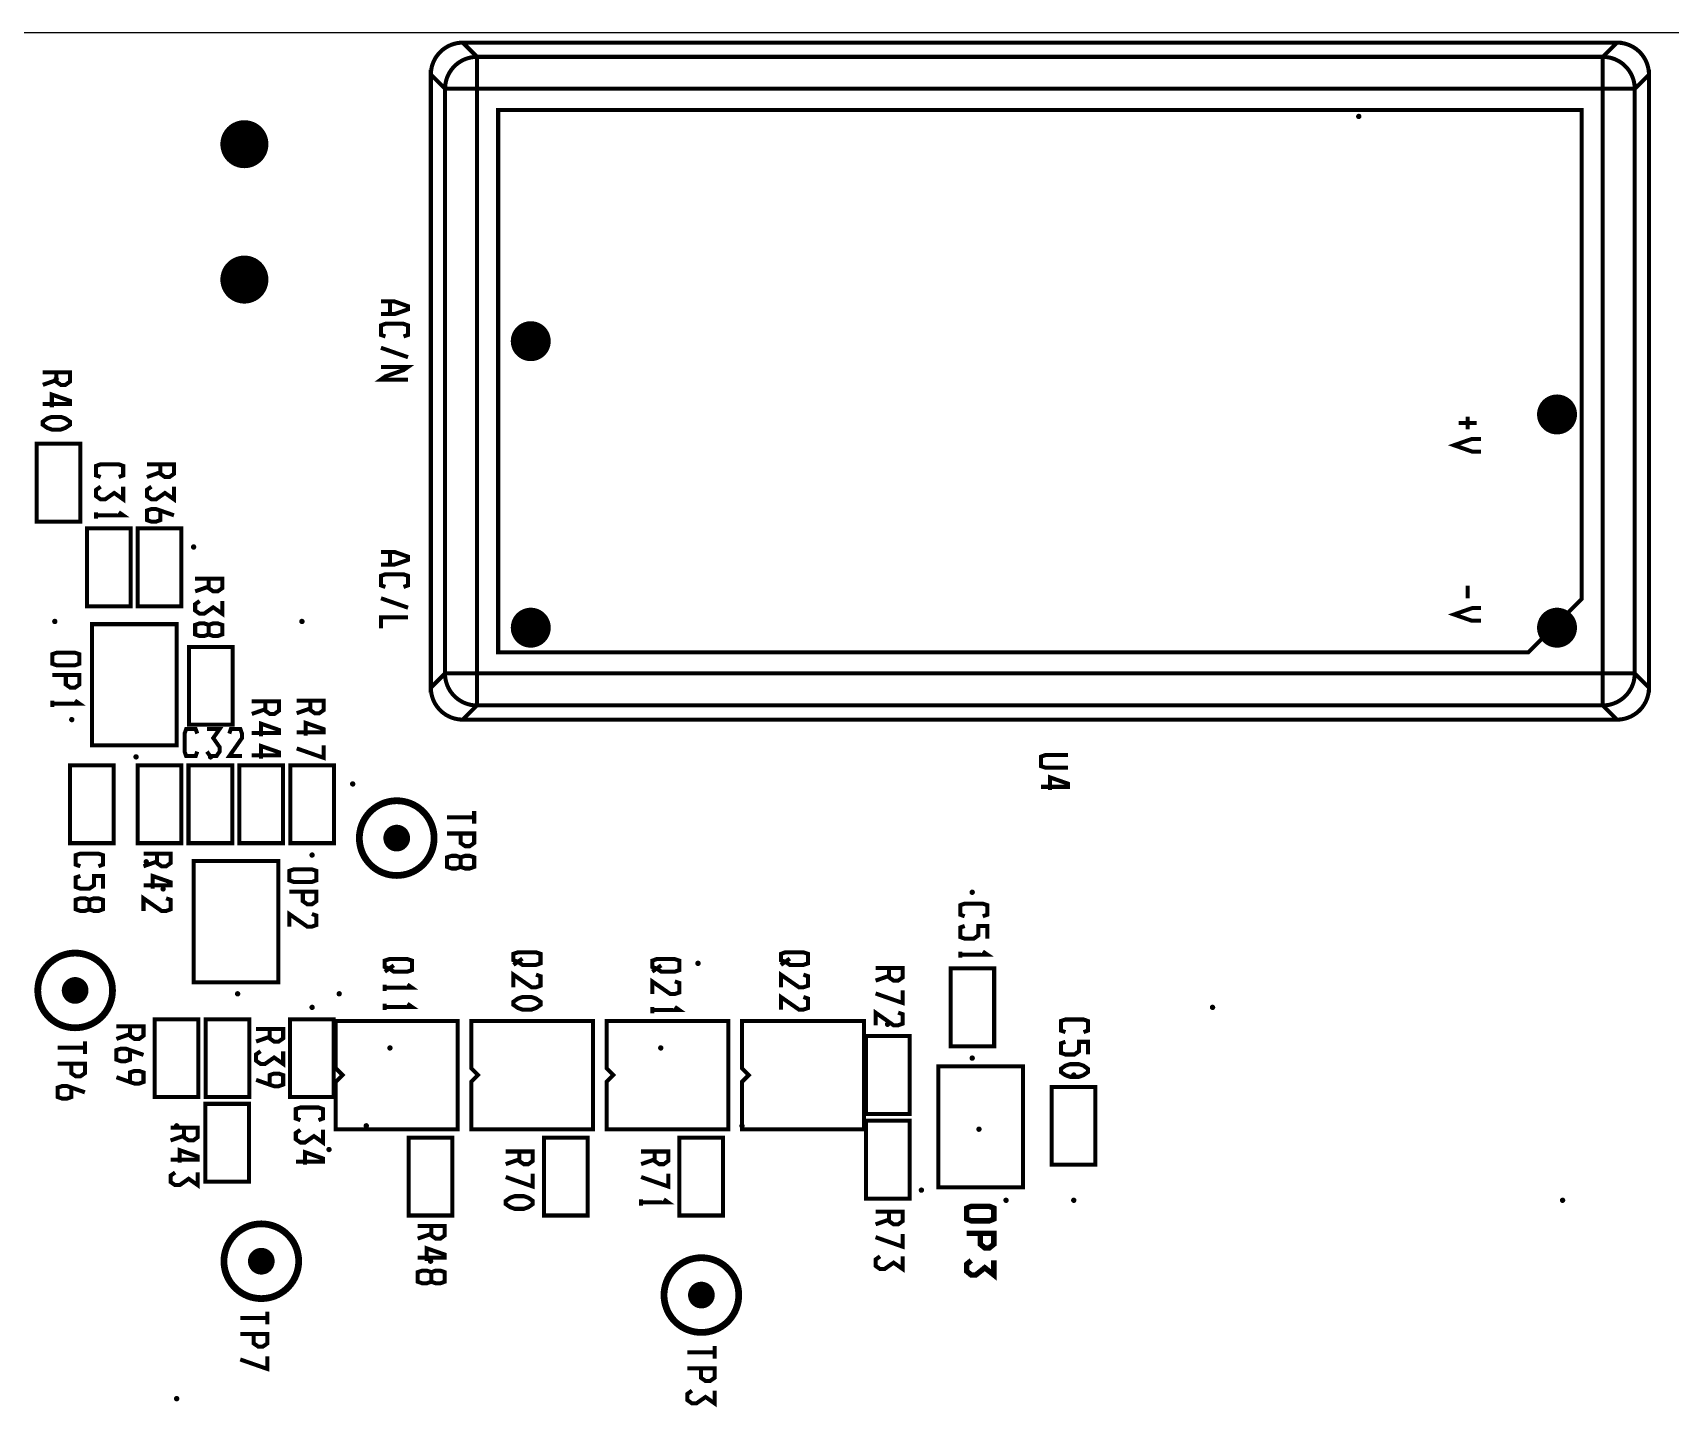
# Model space of a CAD drawing. Extents: x -16 to 352, y -5 to 215.
# Drawn here: x 44.8 to 106.2, y 163.4 to 215 of the extents above; entities that cross this region are included whole.
import ezdxf

# ---------------------------------------------------------------- set-up
doc = ezdxf.new("R2010")
doc.units = 0
doc.header["$MEASUREMENT"] = 0
doc.layers.get('0').update_dxf_attribs({"linetype": 'CONTINUOUS'})
for name, color, linetype in [('25-334-0_DRD', 7, 'CONTINUOUS'), ('25-334-0_SST', 12, 'CONTINUOUS'), ('THRUHOLE_TAP', 15, 'CONTINUOUS')]:
    doc.layers.add(name, color=color, linetype=linetype)

# ---------------------------------------------------------------- blocks, each defined once
blk = doc.blocks.new('ROUND_70')
at = {"const_width": 0.0762}
blk.add_lwpolyline([(-0.0381, 0, 1), (0.0381, 0, 1)], format="xyb", close=True, dxfattribs=at)
blk = doc.blocks.new('ROUND_75')
at = {"const_width": 0.10033}
blk.add_lwpolyline([(-0.050164, 0, 1), (0.050164, 0, 1)], format="xyb", close=True, dxfattribs=at)
blk = doc.blocks.new('ROUND_3')
at = {"const_width": 0.50038}
blk.add_lwpolyline([(-0.25019, 0, 1), (0.25019, 0, 1)], format="xyb", close=True, dxfattribs=at)
blk = doc.blocks.new('ROUND_72')
at = {"const_width": 0.7493}
blk.add_lwpolyline([(-0.37465, 0, 1), (0.37465, 0, 1)], format="xyb", close=True, dxfattribs=at)
blk = doc.blocks.new('ROUND_39')
at = {"const_width": 0.90043}
blk.add_lwpolyline([(-0.450214, 0, 1), (0.450214, 0, 1)], format="xyb", close=True, dxfattribs=at)

msp = doc.modelspace()

# ---------------------------------------------------------------- linework, layer by layer
at = {"layer": '25-334-0_DRD'}
msp.add_line((155.001, 215.001), (-4.999, 215.001), dxfattribs=at)
at = {"layer": '25-334-0_SST'}
for points, const_width in [([(60.899, 214.63, 0.414214), (59.7, 213.431)], 0.152), ([(105.4, 213.431, 0.414214), (104.201, 214.63)], 0.152), ([(61.432, 214.097, 0.414214), (60.234, 212.898)], 0.152), ([(104.866, 212.898, 0.414214), (103.668, 214.097)], 0.152), ([(59.7, 190.429, 0.414214), (60.899, 189.23)], 0.152), ([(60.231, 190.962, 0.414214), (61.432, 189.761)], 0.152), ([(103.668, 189.763, 0.414214), (104.866, 190.962)], 0.152), ([(104.201, 189.23, 0.414214), (105.4, 190.429)], 0.152), ([(58.42, 186.187, 0.414214), (57.018, 184.785)], 0.254), ([(59.822, 184.785, 0.414214), (58.42, 186.187)], 0.254), ([(57.018, 184.785, 0.414214), (58.42, 183.383)], 0.254), ([(58.42, 183.383, 0.414214), (59.822, 184.785)], 0.254), ([(46.355, 180.472, 0.414214), (44.953, 179.07)], 0.254), ([(47.757, 179.07, 0.414214), (46.355, 180.472)], 0.254), ([(44.953, 179.07, 0.414214), (46.355, 177.668)], 0.254), ([(46.355, 177.668, 0.414214), (47.757, 179.07)], 0.254), ([(53.34, 170.312, 0.414214), (51.938, 168.91)], 0.254), ([(54.742, 168.91, 0.414214), (53.34, 170.312)], 0.254), ([(51.938, 168.91, 0.414214), (53.34, 167.508)], 0.254), ([(53.34, 167.508, 0.414214), (54.742, 168.91)], 0.254), ([(69.85, 169.042, 0.414214), (68.448, 167.64)], 0.254), ([(71.252, 167.64, 0.414214), (69.85, 169.042)], 0.254), ([(68.448, 167.64, 0.414214), (69.85, 166.238)], 0.254), ([(69.85, 166.238, 0.414214), (71.252, 167.64)], 0.254)]:
    msp.add_lwpolyline(points, format="xyb", dxfattribs=dict(at, const_width=const_width))
for points, const_width in [([(60.231, 212.898), (61.432, 212.898), (61.432, 214.097), (60.899, 214.63)], 0.152), ([(60.899, 214.63), (104.201, 214.63), (103.668, 214.097)], 0.152), ([(104.866, 212.898), (103.668, 212.898), (61.432, 212.898), (61.432, 190.962), (103.668, 190.962), (103.668, 212.898), (103.668, 214.097), (61.432, 214.097)], 0.152), ([(59.7, 190.429), (59.7, 213.431), (60.231, 212.898), (60.231, 190.962), (59.7, 190.429)], 0.152), ([(105.4, 190.429), (104.866, 190.962), (104.866, 212.898), (105.4, 213.431), (105.4, 190.429)], 0.152), ([(62.225, 191.755), (100.876, 191.755), (102.875, 193.754), (102.875, 212.105), (62.225, 212.105), (62.225, 191.755)], 0.152), ([(57.828, 204.445), (58.336, 204.445), (58.844, 204.622), (58.844, 204.742), (58.336, 204.92), (57.828, 204.92)], 0.152), ([(58.166, 204.445), (58.166, 204.92)], 0.152), ([(57.996, 203.606), (57.828, 203.665), (57.828, 204.02), (57.996, 204.081), (58.674, 204.081), (58.844, 204.02), (58.844, 203.665), (58.674, 203.606)], 0.152), ([(58.844, 202.827), (57.828, 203.182)], 0.152), ([(45.651, 202.265), (45.651, 201.91), (45.819, 201.79), (45.989, 201.79), (46.159, 201.91), (46.159, 202.265), (45.143, 202.265)], 0.152), ([(58.844, 201.988), (57.828, 201.988), (57.996, 202.108), (58.674, 202.344), (58.844, 202.463), (57.828, 202.463)], 0.152), ([(45.651, 201.968), (45.143, 201.79)], 0.152), ([(45.481, 200.952), (45.481, 201.427), (46.159, 201.191), (46.159, 201.071), (45.143, 201.071)], 0.152), ([(45.143, 200.411), (45.311, 200.53), (45.481, 200.589), (45.819, 200.589), (45.989, 200.53), (46.159, 200.411), (46.159, 200.292), (45.989, 200.175), (45.819, 200.114), (45.481, 200.114), (45.311, 200.175), (45.143, 200.292), (45.143, 200.411)], 0.152), ([(98.933, 200.363), (98.255, 200.363)], 0.152), ([(98.595, 200.127), (98.595, 200.602)], 0.152), ([(99.103, 199.288), (98.763, 199.288), (98.087, 199.525), (98.763, 199.763), (99.103, 199.763)], 0.152), ([(46.545, 196.66), (46.545, 199.581), (44.907, 199.581), (44.907, 196.66), (46.545, 196.66)], 0.152), ([(47.313, 198.333), (47.142, 198.394), (47.142, 198.75), (47.313, 198.808), (47.991, 198.808), (48.158, 198.75), (48.158, 198.394), (47.991, 198.333)], 0.152), ([(49.555, 198.808), (49.555, 198.453), (49.726, 198.333), (49.896, 198.333), (50.063, 198.453), (50.063, 198.808), (49.047, 198.808)], 0.152), ([(49.555, 198.511), (49.047, 198.333)], 0.152), ([(47.313, 197.97), (47.142, 197.851), (47.142, 197.615), (47.313, 197.495), (47.483, 197.495), (47.821, 197.734), (48.158, 197.495), (48.158, 197.97)], 0.152), ([(49.218, 197.97), (49.047, 197.851), (49.047, 197.615), (49.218, 197.495), (49.388, 197.495), (49.726, 197.734), (50.063, 197.495), (50.063, 197.97)], 0.152), ([(49.555, 197.074), (49.555, 196.718), (49.388, 196.657), (49.218, 196.657), (49.047, 196.718), (49.047, 197.074), (49.218, 197.132), (49.388, 197.132), (50.063, 196.896)], 0.152), ([(47.142, 196.776), (47.142, 197.013)], 0.152), ([(47.142, 196.896), (48.158, 196.896), (47.991, 197.013)], 0.152), ([(46.8, 196.405), (46.8, 193.484), (48.438, 193.484), (48.438, 196.405), (46.8, 196.405)], 0.152), ([(48.705, 196.405), (48.705, 193.484), (50.343, 193.484), (50.343, 196.405), (48.705, 196.405)], 0.152), ([(57.828, 195.047), (58.336, 195.047), (58.844, 195.224), (58.844, 195.344), (58.336, 195.522), (57.828, 195.522)], 0.152), ([(58.166, 195.047), (58.166, 195.522)], 0.152), ([(57.996, 194.208), (57.828, 194.267), (57.828, 194.622), (57.996, 194.683), (58.674, 194.683), (58.844, 194.622), (58.844, 194.267), (58.674, 194.208)], 0.152), ([(51.366, 194.518), (51.366, 194.163), (51.534, 194.043), (51.704, 194.043), (51.874, 194.163), (51.874, 194.518), (50.858, 194.518)], 0.152), ([(51.366, 194.221), (50.858, 194.043)], 0.152), ([(98.595, 193.777), (98.595, 194.252)], 0.152), ([(51.026, 193.68), (50.858, 193.561), (50.858, 193.324), (51.026, 193.205), (51.196, 193.205), (51.534, 193.444), (51.874, 193.205), (51.874, 193.68)], 0.152), ([(58.844, 193.429), (57.828, 193.784)], 0.152), ([(51.366, 192.428), (51.534, 192.367), (51.704, 192.367), (51.874, 192.428), (51.874, 192.783), (51.704, 192.842), (51.534, 192.842), (51.366, 192.783), (51.366, 192.428), (51.196, 192.367), (51.026, 192.367), (50.858, 192.428), (50.858, 192.783), (51.026, 192.842), (51.196, 192.842), (51.366, 192.783)], 0.152), ([(57.828, 192.651), (57.828, 193.065), (58.844, 193.065)], 0.152), ([(99.103, 192.938), (98.763, 192.938), (98.087, 193.175), (98.763, 193.413), (99.103, 193.413)], 0.152), ([(46.99, 192.583), (46.99, 192.811), (50.165, 192.811), (50.165, 188.265), (46.99, 188.265), (46.99, 192.583)], 0.152), ([(45.499, 191.684), (45.669, 191.742), (46.347, 191.742), (46.515, 191.684), (46.515, 191.328), (46.347, 191.267), (45.669, 191.267), (45.499, 191.328), (45.499, 191.684)], 0.152), ([(52.261, 189.04), (52.261, 191.96), (50.622, 191.96), (50.622, 189.04), (52.261, 189.04)], 0.152), ([(46.007, 190.904), (46.007, 190.548), (46.177, 190.429), (46.347, 190.429), (46.515, 190.548), (46.515, 190.904), (45.499, 190.904)], 0.152), ([(60.899, 189.23), (61.432, 189.763), (61.432, 190.962), (60.231, 190.962)], 0.152), ([(104.866, 190.962), (103.668, 190.962), (103.668, 189.763), (104.201, 189.23)], 0.152), ([(45.499, 189.71), (45.499, 189.946)], 0.152), ([(45.499, 189.829), (46.515, 189.829), (46.347, 189.946)], 0.152), ([(53.492, 189.918), (53.492, 189.563), (53.663, 189.443), (53.833, 189.443), (54, 189.563), (54, 189.918), (52.984, 189.918)], 0.152), ([(55.176, 189.946), (55.176, 189.591), (55.344, 189.471), (55.514, 189.471), (55.684, 189.591), (55.684, 189.946), (54.668, 189.946)], 0.152), ([(61.432, 189.763), (103.668, 189.763)], 0.152), ([(53.492, 189.621), (52.984, 189.443)], 0.152), ([(55.176, 189.649), (54.668, 189.471)], 0.152), ([(104.201, 189.23), (60.899, 189.23)], 0.152), ([(50.937, 188.031), (50.876, 187.861), (50.521, 187.861), (50.462, 188.031), (50.462, 188.707), (50.521, 188.877), (50.876, 188.877), (50.937, 188.707)], 0.152), ([(51.3, 188.031), (51.42, 187.861), (51.656, 187.861), (51.775, 188.031), (51.775, 188.199), (51.537, 188.539), (51.775, 188.877), (51.3, 188.877)], 0.152), ([(52.614, 187.861), (52.139, 187.861), (52.614, 188.539), (52.614, 188.707), (52.553, 188.877), (52.197, 188.877), (52.139, 188.707)], 0.152), ([(53.325, 188.605), (53.325, 189.08), (54, 188.844), (54, 188.725), (52.984, 188.725)], 0.152), ([(55.006, 188.633), (55.006, 189.108), (55.684, 188.872), (55.684, 188.752), (54.668, 188.752)], 0.152), ([(53.325, 187.767), (53.325, 188.242), (54, 188.006), (54, 187.886), (52.984, 187.886)], 0.152), ([(54.668, 188.15), (55.684, 187.795), (55.684, 188.27)], 0.152), ([(46.164, 187.516), (46.164, 184.595), (47.803, 184.595), (47.803, 187.516), (46.164, 187.516)], 0.152), ([(48.705, 187.516), (48.705, 184.595), (50.343, 184.595), (50.343, 187.516), (48.705, 187.516)], 0.152), ([(50.609, 187.516), (50.609, 184.595), (52.248, 184.595), (52.248, 187.516), (50.609, 187.516)], 0.152), ([(52.514, 187.516), (52.514, 184.595), (54.153, 184.595), (54.153, 187.516), (52.514, 187.516)], 0.152), ([(56.071, 184.595), (56.071, 187.516), (54.432, 187.516), (54.432, 184.595), (56.071, 184.595)], 0.152), ([(83.609, 187.427), (82.761, 187.427), (82.593, 187.485), (82.593, 187.841), (82.761, 187.902), (83.609, 187.902)], 0.152), ([(82.931, 186.588), (82.931, 187.063), (83.609, 186.825), (83.609, 186.708), (82.593, 186.708)], 0.152), ([(60.31, 185.56), (61.326, 185.56)], 0.152), ([(61.326, 185.321), (61.326, 185.796)], 0.152), ([(60.818, 184.958), (60.818, 184.602), (60.988, 184.483), (61.158, 184.483), (61.326, 184.602), (61.326, 184.958), (60.31, 184.958)], 0.152), ([(46.551, 183.728), (46.38, 183.789), (46.38, 184.145), (46.551, 184.203), (47.229, 184.203), (47.396, 184.145), (47.396, 183.789), (47.229, 183.728)], 0.152), ([(49.428, 184.203), (49.428, 183.848), (49.599, 183.728), (49.769, 183.728), (49.936, 183.848), (49.936, 184.203), (48.92, 184.203)], 0.152), ([(49.428, 183.906), (48.92, 183.728)], 0.152), ([(50.8, 183.693), (50.8, 183.921), (53.975, 183.921), (53.975, 179.375), (50.8, 179.375), (50.8, 183.693)], 0.152), ([(54.389, 183.556), (54.559, 183.614), (55.237, 183.614), (55.405, 183.556), (55.405, 183.2), (55.237, 183.139), (54.559, 183.139), (54.389, 183.2), (54.389, 183.556)], 0.152), ([(60.818, 183.706), (60.988, 183.645), (61.158, 183.645), (61.326, 183.706), (61.326, 184.061), (61.158, 184.12), (60.988, 184.12), (60.818, 184.061), (60.818, 183.706), (60.65, 183.645), (60.48, 183.645), (60.31, 183.706), (60.31, 184.061), (60.48, 184.12), (60.65, 184.12), (60.818, 184.061)], 0.152), ([(46.551, 183.365), (46.38, 183.307), (46.38, 182.951), (46.551, 182.89), (46.888, 182.89), (47.059, 183.01), (47.059, 183.365), (47.396, 183.365), (47.396, 182.89)], 0.152), ([(49.261, 182.89), (49.261, 183.365), (49.936, 183.129), (49.936, 183.01), (48.92, 183.01)], 0.152), ([(46.888, 182.113), (47.059, 182.052), (47.229, 182.052), (47.396, 182.113), (47.396, 182.469), (47.229, 182.527), (47.059, 182.527), (46.888, 182.469), (46.888, 182.113), (46.721, 182.052), (46.551, 182.052), (46.38, 182.113), (46.38, 182.469), (46.551, 182.527), (46.721, 182.527), (46.888, 182.469)], 0.152), ([(48.92, 182.052), (48.92, 182.527), (49.599, 182.052), (49.769, 182.052), (49.936, 182.113), (49.936, 182.469), (49.769, 182.527)], 0.152), ([(54.897, 182.776), (54.897, 182.42), (55.067, 182.301), (55.237, 182.301), (55.405, 182.42), (55.405, 182.776), (54.389, 182.776)], 0.152), ([(54.389, 181.463), (54.389, 181.938), (55.067, 181.463), (55.237, 181.463), (55.405, 181.524), (55.405, 181.879), (55.237, 181.938)], 0.152), ([(79.728, 181.851), (79.56, 181.912), (79.56, 182.268), (79.728, 182.326), (80.406, 182.326), (80.576, 182.268), (80.576, 181.912), (80.406, 181.851)], 0.152), ([(79.728, 181.488), (79.56, 181.43), (79.56, 181.074), (79.728, 181.013), (80.068, 181.013), (80.236, 181.132), (80.236, 181.488), (80.576, 181.488), (80.576, 181.013)], 0.152), ([(58.143, 180.246), (57.973, 180.188), (57.973, 179.951), (58.143, 179.89), (58.311, 179.774), (58.819, 179.774), (58.989, 179.832), (58.989, 180.188), (58.819, 180.246), (58.143, 180.246)], 0.152), ([(58.311, 180.01), (57.973, 179.774)], 0.152), ([(62.969, 180.5), (62.799, 180.442), (62.799, 180.205), (62.969, 180.144), (63.137, 180.028), (63.645, 180.028), (63.815, 180.086), (63.815, 180.442), (63.645, 180.5), (62.969, 180.5)], 0.152), ([(63.137, 180.264), (62.799, 180.028)], 0.152), ([(68.176, 180.246), (68.006, 180.188), (68.006, 179.951), (68.176, 179.89), (68.344, 179.774), (68.852, 179.774), (69.022, 179.832), (69.022, 180.188), (68.852, 180.246), (68.176, 180.246)], 0.152), ([(68.344, 180.01), (68.006, 179.774)], 0.152), ([(73.002, 180.5), (72.832, 180.442), (72.832, 180.205), (73.002, 180.144), (73.17, 180.028), (73.678, 180.028), (73.848, 180.086), (73.848, 180.442), (73.678, 180.5), (73.002, 180.5)], 0.152), ([(73.17, 180.264), (72.832, 180.028)], 0.152), ([(79.56, 180.294), (79.56, 180.53)], 0.152), ([(79.56, 180.414), (80.576, 180.414), (80.406, 180.53)], 0.152), ([(62.799, 179.189), (62.799, 179.662), (63.477, 179.189), (63.645, 179.189), (63.815, 179.248), (63.815, 179.603), (63.645, 179.662)], 0.152), ([(68.006, 178.935), (68.006, 179.408), (68.684, 178.935), (68.852, 178.935), (69.022, 178.994), (69.022, 179.349), (68.852, 179.408)], 0.152), ([(72.832, 179.189), (72.832, 179.662), (73.51, 179.189), (73.678, 179.189), (73.848, 179.248), (73.848, 179.603), (73.678, 179.662)], 0.152), ([(76.893, 179.913), (76.893, 179.558), (77.061, 179.438), (77.231, 179.438), (77.401, 179.558), (77.401, 179.913), (76.385, 179.913)], 0.152), ([(76.893, 179.616), (76.385, 179.438)], 0.152), ([(80.835, 176.975), (80.835, 179.895), (79.197, 179.895), (79.197, 176.975), (80.835, 176.975)], 0.152), ([(57.973, 179.052), (57.973, 179.291)], 0.152), ([(57.973, 179.172), (58.989, 179.172), (58.819, 179.291)], 0.152), ([(62.799, 178.646), (62.969, 178.765), (63.137, 178.824), (63.477, 178.824), (63.645, 178.765), (63.815, 178.646), (63.815, 178.529), (63.645, 178.41), (63.477, 178.351), (63.137, 178.351), (62.969, 178.41), (62.799, 178.529), (62.799, 178.646)], 0.152), ([(72.832, 178.351), (72.832, 178.824), (73.51, 178.351), (73.678, 178.351), (73.848, 178.41), (73.848, 178.765), (73.678, 178.824)], 0.152), ([(76.385, 178.956), (77.401, 178.6), (77.401, 179.075)], 0.152), ([(57.973, 178.333), (57.973, 178.57)], 0.152), ([(57.973, 178.453), (58.989, 178.453), (58.819, 178.57)], 0.152), ([(68.006, 178.214), (68.006, 178.453)], 0.152), ([(68.006, 178.333), (69.022, 178.333), (68.852, 178.453)], 0.152), ([(76.385, 177.762), (76.385, 178.237), (77.061, 177.762), (77.231, 177.762), (77.401, 177.823), (77.401, 178.178), (77.231, 178.237)], 0.152), ([(48.412, 177.726), (48.412, 177.371), (48.583, 177.251), (48.753, 177.251), (48.92, 177.371), (48.92, 177.726), (47.904, 177.726)], 0.152), ([(49.34, 177.99), (49.34, 175.07), (50.978, 175.07), (50.978, 177.99), (49.34, 177.99)], 0.152), ([(52.895, 175.07), (52.895, 177.99), (51.257, 177.99), (51.257, 175.07), (52.895, 175.07)], 0.152), ([(53.652, 177.627), (53.652, 177.272), (53.82, 177.152), (53.99, 177.152), (54.16, 177.272), (54.16, 177.627), (53.144, 177.627)], 0.152), ([(54.419, 177.99), (54.419, 175.07), (56.058, 175.07), (56.058, 177.99), (54.419, 177.99)], 0.152), ([(60.706, 173.863), (60.706, 177.927), (56.134, 177.927), (56.134, 176.149), (56.388, 175.895), (56.134, 175.641), (56.134, 173.863), (60.706, 173.863)], 0.152), ([(65.786, 173.863), (65.786, 177.927), (61.214, 177.927), (61.214, 176.149), (61.468, 175.895), (61.214, 175.641), (61.214, 173.863), (65.786, 173.863)], 0.152), ([(70.866, 173.863), (70.866, 177.927), (66.294, 177.927), (66.294, 176.149), (66.548, 175.895), (66.294, 175.641), (66.294, 173.863), (70.866, 173.863)], 0.152), ([(75.946, 173.863), (75.946, 177.927), (71.374, 177.927), (71.374, 176.149), (71.628, 175.895), (71.374, 175.641), (71.374, 173.863), (75.946, 173.863)], 0.152), ([(83.508, 177.505), (83.337, 177.566), (83.337, 177.922), (83.508, 177.98), (84.186, 177.98), (84.353, 177.922), (84.353, 177.566), (84.186, 177.505)], 0.152), ([(45.705, 176.924), (46.721, 176.924)], 0.152), ([(46.721, 176.685), (46.721, 177.16)], 0.152), ([(48.412, 177.429), (47.904, 177.251)], 0.152), ([(48.412, 176.83), (48.412, 176.474), (48.245, 176.413), (48.075, 176.413), (47.904, 176.474), (47.904, 176.83), (48.075, 176.888), (48.245, 176.888), (48.92, 176.652)], 0.152), ([(53.652, 177.33), (53.144, 177.152)], 0.152), ([(77.66, 174.435), (77.66, 177.356), (76.022, 177.356), (76.022, 174.435), (77.66, 174.435)], 0.152), ([(83.508, 177.142), (83.337, 177.084), (83.337, 176.728), (83.508, 176.667), (83.845, 176.667), (84.016, 176.787), (84.016, 177.142), (84.353, 177.142), (84.353, 176.667)], 0.152), ([(46.213, 176.322), (46.213, 175.966), (46.383, 175.847), (46.553, 175.847), (46.721, 175.966), (46.721, 176.322), (45.705, 176.322)], 0.152), ([(53.312, 176.789), (53.144, 176.67), (53.144, 176.433), (53.312, 176.314), (53.482, 176.314), (53.82, 176.553), (54.16, 176.314), (54.16, 176.789)], 0.152), ([(83.337, 176.126), (83.508, 176.246), (83.678, 176.304), (84.016, 176.304), (84.186, 176.246), (84.353, 176.126), (84.353, 176.007), (84.186, 175.89), (84.016, 175.829), (83.678, 175.829), (83.508, 175.89), (83.337, 176.007), (83.337, 176.126)], 0.152), ([(48.412, 175.636), (48.412, 175.992), (48.583, 176.05), (48.753, 176.05), (48.92, 175.992), (48.92, 175.636), (48.753, 175.575), (48.583, 175.575), (47.904, 175.814)], 0.152), ([(53.652, 175.537), (53.652, 175.892), (53.82, 175.951), (53.99, 175.951), (54.16, 175.892), (54.16, 175.537), (53.99, 175.476), (53.82, 175.476), (53.144, 175.715)], 0.152), ([(81.915, 171.907), (81.915, 171.679), (78.74, 171.679), (78.74, 176.225), (81.915, 176.225), (81.915, 171.907)], 0.152), ([(46.213, 175.425), (46.213, 175.07), (46.045, 175.009), (45.875, 175.009), (45.705, 175.07), (45.705, 175.425), (45.875, 175.484), (46.045, 175.484), (46.721, 175.247)], 0.152), ([(82.995, 175.451), (82.995, 172.53), (84.633, 172.53), (84.633, 175.451), (82.995, 175.451)], 0.152), ([(51.245, 174.815), (51.245, 171.894), (52.883, 171.894), (52.883, 174.815), (51.245, 174.815)], 0.152), ([(54.806, 174.203), (54.635, 174.264), (54.635, 174.62), (54.806, 174.678), (55.484, 174.678), (55.651, 174.62), (55.651, 174.264), (55.484, 174.203)], 0.152), ([(50.444, 173.916), (50.444, 173.561), (50.615, 173.441), (50.785, 173.441), (50.952, 173.561), (50.952, 173.916), (49.936, 173.916)], 0.152), ([(54.806, 173.84), (54.635, 173.721), (54.635, 173.485), (54.806, 173.365), (54.976, 173.365), (55.314, 173.604), (55.651, 173.365), (55.651, 173.84)], 0.152), ([(77.66, 171.26), (77.66, 174.18), (76.022, 174.18), (76.022, 171.26), (77.66, 171.26)], 0.152), ([(50.444, 173.619), (49.936, 173.441)], 0.152), ([(58.864, 173.546), (58.864, 170.625), (60.503, 170.625), (60.503, 173.546), (58.864, 173.546)], 0.152), ([(63.944, 173.546), (63.944, 170.625), (65.583, 170.625), (65.583, 173.546), (63.944, 173.546)], 0.152), ([(69.025, 173.546), (69.025, 170.625), (70.663, 170.625), (70.663, 173.546), (69.025, 173.546)], 0.152), ([(50.277, 172.603), (50.277, 173.078), (50.952, 172.842), (50.952, 172.723), (49.936, 172.723)], 0.152), ([(54.976, 172.527), (54.976, 173.002), (55.651, 172.766), (55.651, 172.646), (54.635, 172.646)], 0.152), ([(63.017, 173.027), (63.017, 172.672), (63.188, 172.552), (63.358, 172.552), (63.525, 172.672), (63.525, 173.027), (62.509, 173.027)], 0.152), ([(63.017, 172.73), (62.509, 172.552)], 0.152), ([(68.097, 173.027), (68.097, 172.672), (68.268, 172.552), (68.438, 172.552), (68.605, 172.672), (68.605, 173.027), (67.589, 173.027)], 0.152), ([(68.097, 172.73), (67.589, 172.552)], 0.152), ([(50.107, 172.24), (49.936, 172.121), (49.936, 171.884), (50.107, 171.765), (50.277, 171.765), (50.615, 172.004), (50.952, 171.765), (50.952, 172.24)], 0.152), ([(62.509, 172.07), (63.525, 171.714), (63.525, 172.189)], 0.152), ([(67.589, 172.07), (68.605, 171.714), (68.605, 172.189)], 0.152), ([(62.509, 171.173), (62.68, 171.293), (62.85, 171.351), (63.188, 171.351), (63.358, 171.293), (63.525, 171.173), (63.525, 171.054), (63.358, 170.937), (63.188, 170.876), (62.85, 170.876), (62.68, 170.937), (62.509, 171.054), (62.509, 171.173)], 0.152), ([(67.589, 170.995), (67.589, 171.232)], 0.152), ([(67.589, 171.115), (68.605, 171.115), (68.438, 171.232)], 0.152), ([(76.893, 170.769), (76.893, 170.414), (77.061, 170.294), (77.231, 170.294), (77.401, 170.414), (77.401, 170.769), (76.385, 170.769)], 0.152), ([(79.807, 170.901), (79.974, 170.97), (80.653, 170.97), (80.823, 170.901), (80.823, 170.495), (80.653, 170.426), (79.974, 170.426), (79.807, 170.495), (79.807, 170.901)], 0.203), ([(59.715, 170.233), (59.715, 169.878), (59.886, 169.758), (60.056, 169.758), (60.223, 169.878), (60.223, 170.233), (59.207, 170.233)], 0.152), ([(76.893, 170.472), (76.385, 170.294)], 0.152), ([(59.715, 169.936), (59.207, 169.758)], 0.152), ([(76.385, 169.812), (77.401, 169.456), (77.401, 169.931)], 0.152), ([(80.315, 169.954), (80.315, 169.548), (80.482, 169.41), (80.653, 169.41), (80.823, 169.548), (80.823, 169.954), (79.807, 169.954)], 0.203), ([(59.548, 168.92), (59.548, 169.395), (60.223, 169.159), (60.223, 169.04), (59.207, 169.04)], 0.152), ([(76.553, 169.093), (76.385, 168.974), (76.385, 168.737), (76.553, 168.618), (76.723, 168.618), (77.061, 168.857), (77.401, 168.618), (77.401, 169.093)], 0.152), ([(79.974, 168.938), (79.807, 168.801), (79.807, 168.532), (79.974, 168.394), (80.145, 168.394), (80.482, 168.666), (80.823, 168.394), (80.823, 168.938)], 0.203), ([(59.715, 168.143), (59.886, 168.082), (60.056, 168.082), (60.223, 168.143), (60.223, 168.499), (60.056, 168.557), (59.886, 168.557), (59.715, 168.499), (59.715, 168.143), (59.548, 168.082), (59.378, 168.082), (59.207, 168.143), (59.207, 168.499), (59.378, 168.557), (59.548, 168.557), (59.715, 168.499)], 0.152), ([(52.55, 166.781), (53.566, 166.781)], 0.152), ([(53.566, 166.545), (53.566, 167.018)], 0.152), ([(53.058, 166.179), (53.058, 165.824), (53.226, 165.707), (53.396, 165.707), (53.566, 165.824), (53.566, 166.179), (52.55, 166.179)], 0.152), ([(52.55, 165.224), (53.566, 164.869), (53.566, 165.341)], 0.152), ([(69.327, 165.494), (70.343, 165.494)], 0.152), ([(70.343, 165.255), (70.343, 165.73)], 0.152), ([(69.835, 164.892), (69.835, 164.536), (70.005, 164.417), (70.175, 164.417), (70.343, 164.536), (70.343, 164.892), (69.327, 164.892)], 0.152), ([(69.497, 164.054), (69.327, 163.934), (69.327, 163.698), (69.497, 163.579), (69.667, 163.579), (70.005, 163.817), (70.343, 163.579), (70.343, 164.054)], 0.152)]:
    msp.add_lwpolyline(points, dxfattribs=dict(at, const_width=const_width))

# ---------------------------------------------------------------- block references
for p in [(104.866, 212.898), (105.4, 190.429)]:
    msp.add_blockref('ROUND_70', p, dxfattribs=at)
at = {"layer": 'THRUHOLE_TAP'}
for name, p in [('ROUND_75', (94.513, 211.861)), ('ROUND_39', (52.705, 210.82)), ('ROUND_39', (52.705, 205.74)), ('ROUND_72', (63.449, 203.429)), ('ROUND_75', (45.644, 202.006)), ('ROUND_72', (101.951, 200.68)), ('ROUND_75', (50.8, 195.707)), ('ROUND_75', (45.593, 192.913)), ('ROUND_75', (54.864, 192.913)), ('ROUND_72', (63.449, 192.679)), ('ROUND_72', (101.951, 192.679)), ('ROUND_75', (46.228, 189.23)), ('ROUND_75', (48.641, 187.833)), ('ROUND_75', (51.435, 187.833)), ('ROUND_75', (56.769, 186.817)), ('ROUND_3', (58.42, 184.785)), ('ROUND_75', (49.022, 183.896)), ('ROUND_75', (55.245, 184.15)), ('ROUND_75', (49.657, 182.88)), ('ROUND_75', (80.01, 182.753)), ('ROUND_75', (69.723, 180.086)), ('ROUND_3', (46.355, 179.07)), ('ROUND_75', (52.451, 178.943)), ('ROUND_75', (56.261, 178.943)), ('ROUND_75', (55.245, 178.435)), ('ROUND_75', (89.027, 178.435)), ('ROUND_75', (76.835, 177.8)), ('ROUND_75', (58.166, 176.911)), ('ROUND_75', (68.326, 176.911)), ('ROUND_75', (80.01, 176.53)), ('ROUND_75', (83.82, 175.895)), ('ROUND_75', (50.165, 173.99)), ('ROUND_75', (57.277, 173.99)), ('ROUND_75', (71.374, 173.99)), ('ROUND_75', (80.264, 173.863)), ('ROUND_75', (55.88, 173.101)), ('ROUND_75', (78.105, 171.577)), ('ROUND_75', (81.28, 171.196)), ('ROUND_75', (83.82, 171.196)), ('ROUND_75', (102.159, 171.196)), ('ROUND_3', (53.34, 168.91)), ('ROUND_75', (59.69, 168.91)), ('ROUND_3', (69.85, 167.64)), ('ROUND_75', (50.165, 163.754))]:
    msp.add_blockref(name, p, dxfattribs=at)

doc.saveas('drawing.dxf')
